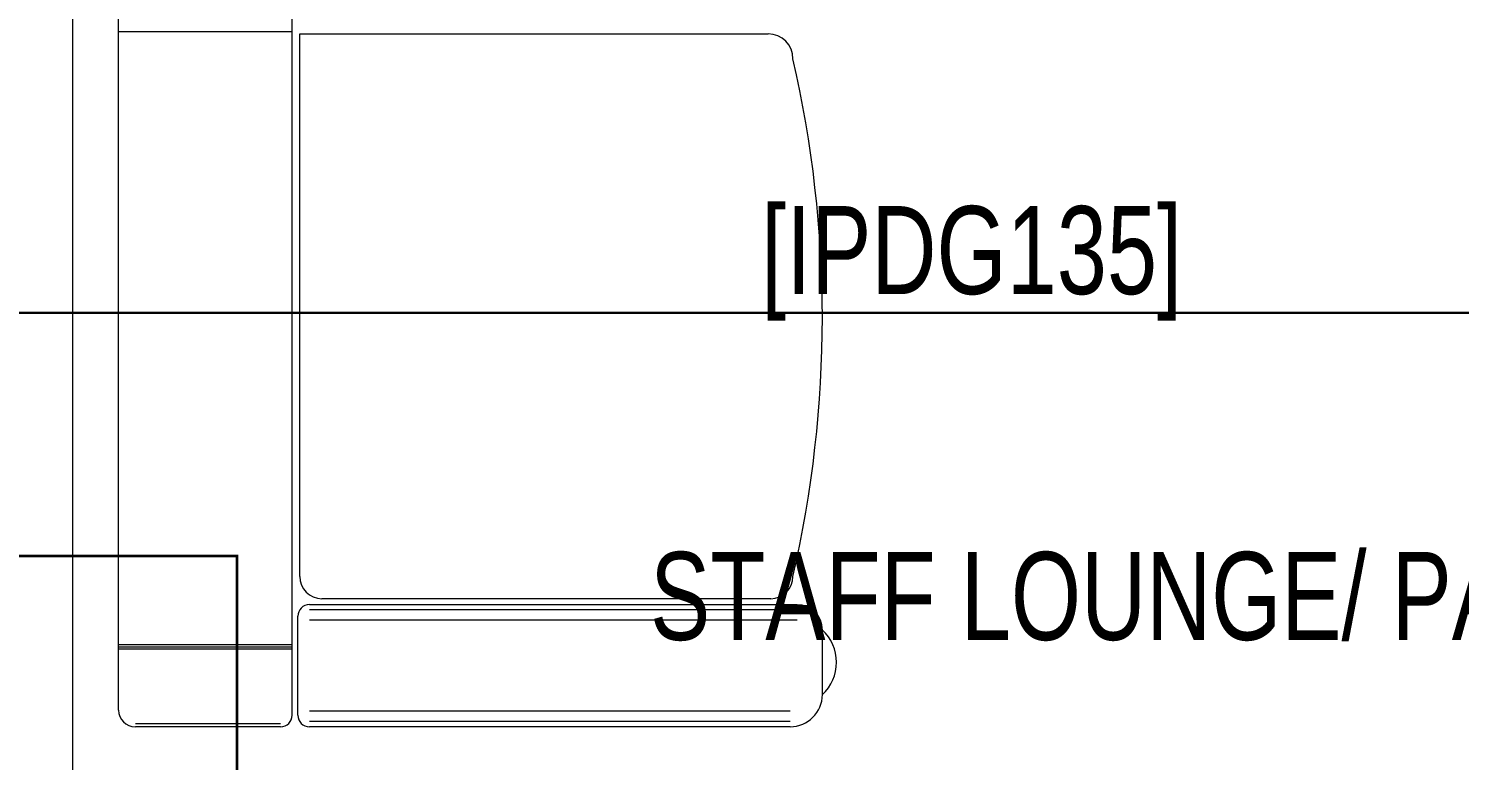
# Model space of a CAD drawing. Header units: metres. Extents: x 75097 to 220695, y -1557923 to -1361206.
# Drawn here: x 131292 to 132918, y -1409780 to -1408948 of the extents above; entities that cross this region are included whole.
import ezdxf

# ---------------------------------------------------------------- set-up
doc = ezdxf.new("R2010")
doc.units = ezdxf.units.M
doc.layers.get('0').update_dxf_attribs({"lineweight": 0})
for name, color, linetype, lineweight in [('A-100 - Copy$0$72_EGR_BASE_TEXT', 8, 'Continuous', 0), ('A-100 - Copy$0$Medical Equipment and Furniture', 8, 'Continuous', 0), ('A-100 - Copy$0$Medical Equipment and Furniture1', 8, 'Continuous', 5), ('A-100 - Copy$0$Walls', 8, 'Continuous', 0), ('E-LG', 245, 'Continuous', 30)]:
    doc.layers.add(name, color=color, linetype=linetype, lineweight=lineweight)
doc.layers.add('E-POWR', color=7, linetype='Continuous', lineweight=9, true_color=0x4e7e3e)
doc.styles.add('A-100 - Copy$0$X3G_ENTITY_2587EA', font='swisscl.ttf', dxfattribs={"height": 200})

# ---------------------------------------------------------------- blocks, each defined once
blk = doc.blocks.new('A-100 - Copy$0$GF21008-P')
at = {"layer": 'A-100 - Copy$0$Medical Equipment and Furniture1'}
for p, q in [((-0.7709, 0), (0.7906, 0)), ((-0.7019, -0.1974), (-0.7019, 0)), ((-0.6994, -0.1974), (-0.6994, 0)), ((-0.6968, -0.1974), (-0.6968, 0)), ((0, -0.1974), (0, 0)), ((-0.79, -0.1841), (-0.79, -0.0191)), ((-0.7866, -0.1841), (-0.7866, -0.0191)), ((-0.7767, -0.1974), (0.7964, -0.1974)), ((-0.7767, -0.2037), (-0.6644, -0.2037)), ((-0.6191, -0.2059), (-0.0026, -0.2059)), ((-0.0026, -0.2059), (-0.0026, -0.7385)), ((-0.79, -0.7634), (-0.79, -0.217)), ((-0.784, -0.7634), (-0.784, -0.217)), ((-0.7722, -0.7634), (-0.7722, -0.217)), ((-0.6689, -0.7712), (-0.6689, -0.217)), ((-0.6571, -0.7712), (-0.6571, -0.217)), ((-0.6512, -0.7712), (-0.6512, -0.217)), ((-0.6444, -0.7413), (-0.6444, -0.2312)), ((-0.7533, -0.8), (-0.68, -0.8))]:
    blk.add_line(p, q, dxfattribs=at)
for centre, radius, start, end in [((-0.7709, -0.0191), 0.0191, 90, 180), ((-0.7767, -0.1841), 0.0133, 180, 270), ((-0.7767, -0.217), 0.0133, 90, 180), ((-0.6644, -0.217), 0.0133, 0, 90), ((-0.6191, -0.2312), 0.0253, 90, 180), ((-0.6191, -0.7413), 0.0253, 180, 270), ((-0.0307, -0.7385), 0.0281, 270, 0), ((-0.7533, -0.7634), 0.0366, 180, 270), ((-0.68, -0.7712), 0.0288, 270, 0), ((-0.3249, 0.51), 1.31, 257.0217, 282.9783), ((-0.7167, -0.7662), 0.0499, 222.6462, 317.3538)]:
    blk.add_arc(centre, radius, start, end, dxfattribs=at)
blk = doc.blocks.new('A-100 - Copy')
at = {"layer": 'A-100 - Copy$0$Walls'}
blk.add_line((131341.7, -1407230.6, 0), (131341.7, -1411527.7, 0), dxfattribs=at)
at = {"layer": 'A-100 - Copy$0$Medical Equipment and Furniture', "xscale": 1000.000000000003, "yscale": 1000.000000000003, "zscale": 1000.000000000003, "rotation": 90}
blk.add_blockref('A-100 - Copy$0$GF21008-P', (131393.9, -1408951.6, 0), dxfattribs=at)
at = {"layer": 'A-100 - Copy$0$72_EGR_BASE_TEXT', "char_height": 100, "attachment_point": 2, "style": 'A-100 - Copy$0$X3G_ENTITY_2587EA'}
for s, insert in [('[IPDG135]', (132363.6, -1409149.8)), ('STAFF LOUNGE/ PANTRY', (132627.4, -1409542.9))]:
    blk.add_mtext(s, dxfattribs=dict(at, insert=insert))

msp = doc.modelspace()

# ---------------------------------------------------------------- linework, layer by layer
at = {"layer": 'E-LG', "color": 1, "elevation": 0}
msp.add_lwpolyline([(124395.1, -1407647.8), (124528.1, -1407798.6), (130983, -1407798.6), (130983, -1409352.8), (131058.2, -1409491.7), (131153.3, -1409271.3), (142717.1, -1409271.3), (142717.1, -1410428.7), (142929.8, -1410497.7), (142780, -1410333.4), (142780, -1409273), (166814.1, -1409273), (167013.9, -1409485.6)], dxfattribs=at)
at = {"layer": 'E-POWR', "const_width": 3}
msp.add_lwpolyline([(129697, -1407415.2), (134998.6, -1407415.2), (134998.6, -1411433.3), (131055.1, -1411433.3), (131055.1, -1410563.8), (131528.5, -1410563.8), (131528.5, -1409547.4), (131054.8, -1409547.4), (131054.8, -1409860.5)], dxfattribs=at)

# ---------------------------------------------------------------- next in the draw order: block references
msp.add_blockref('A-100 - Copy', (0, 0))

doc.saveas('drawing.dxf')
